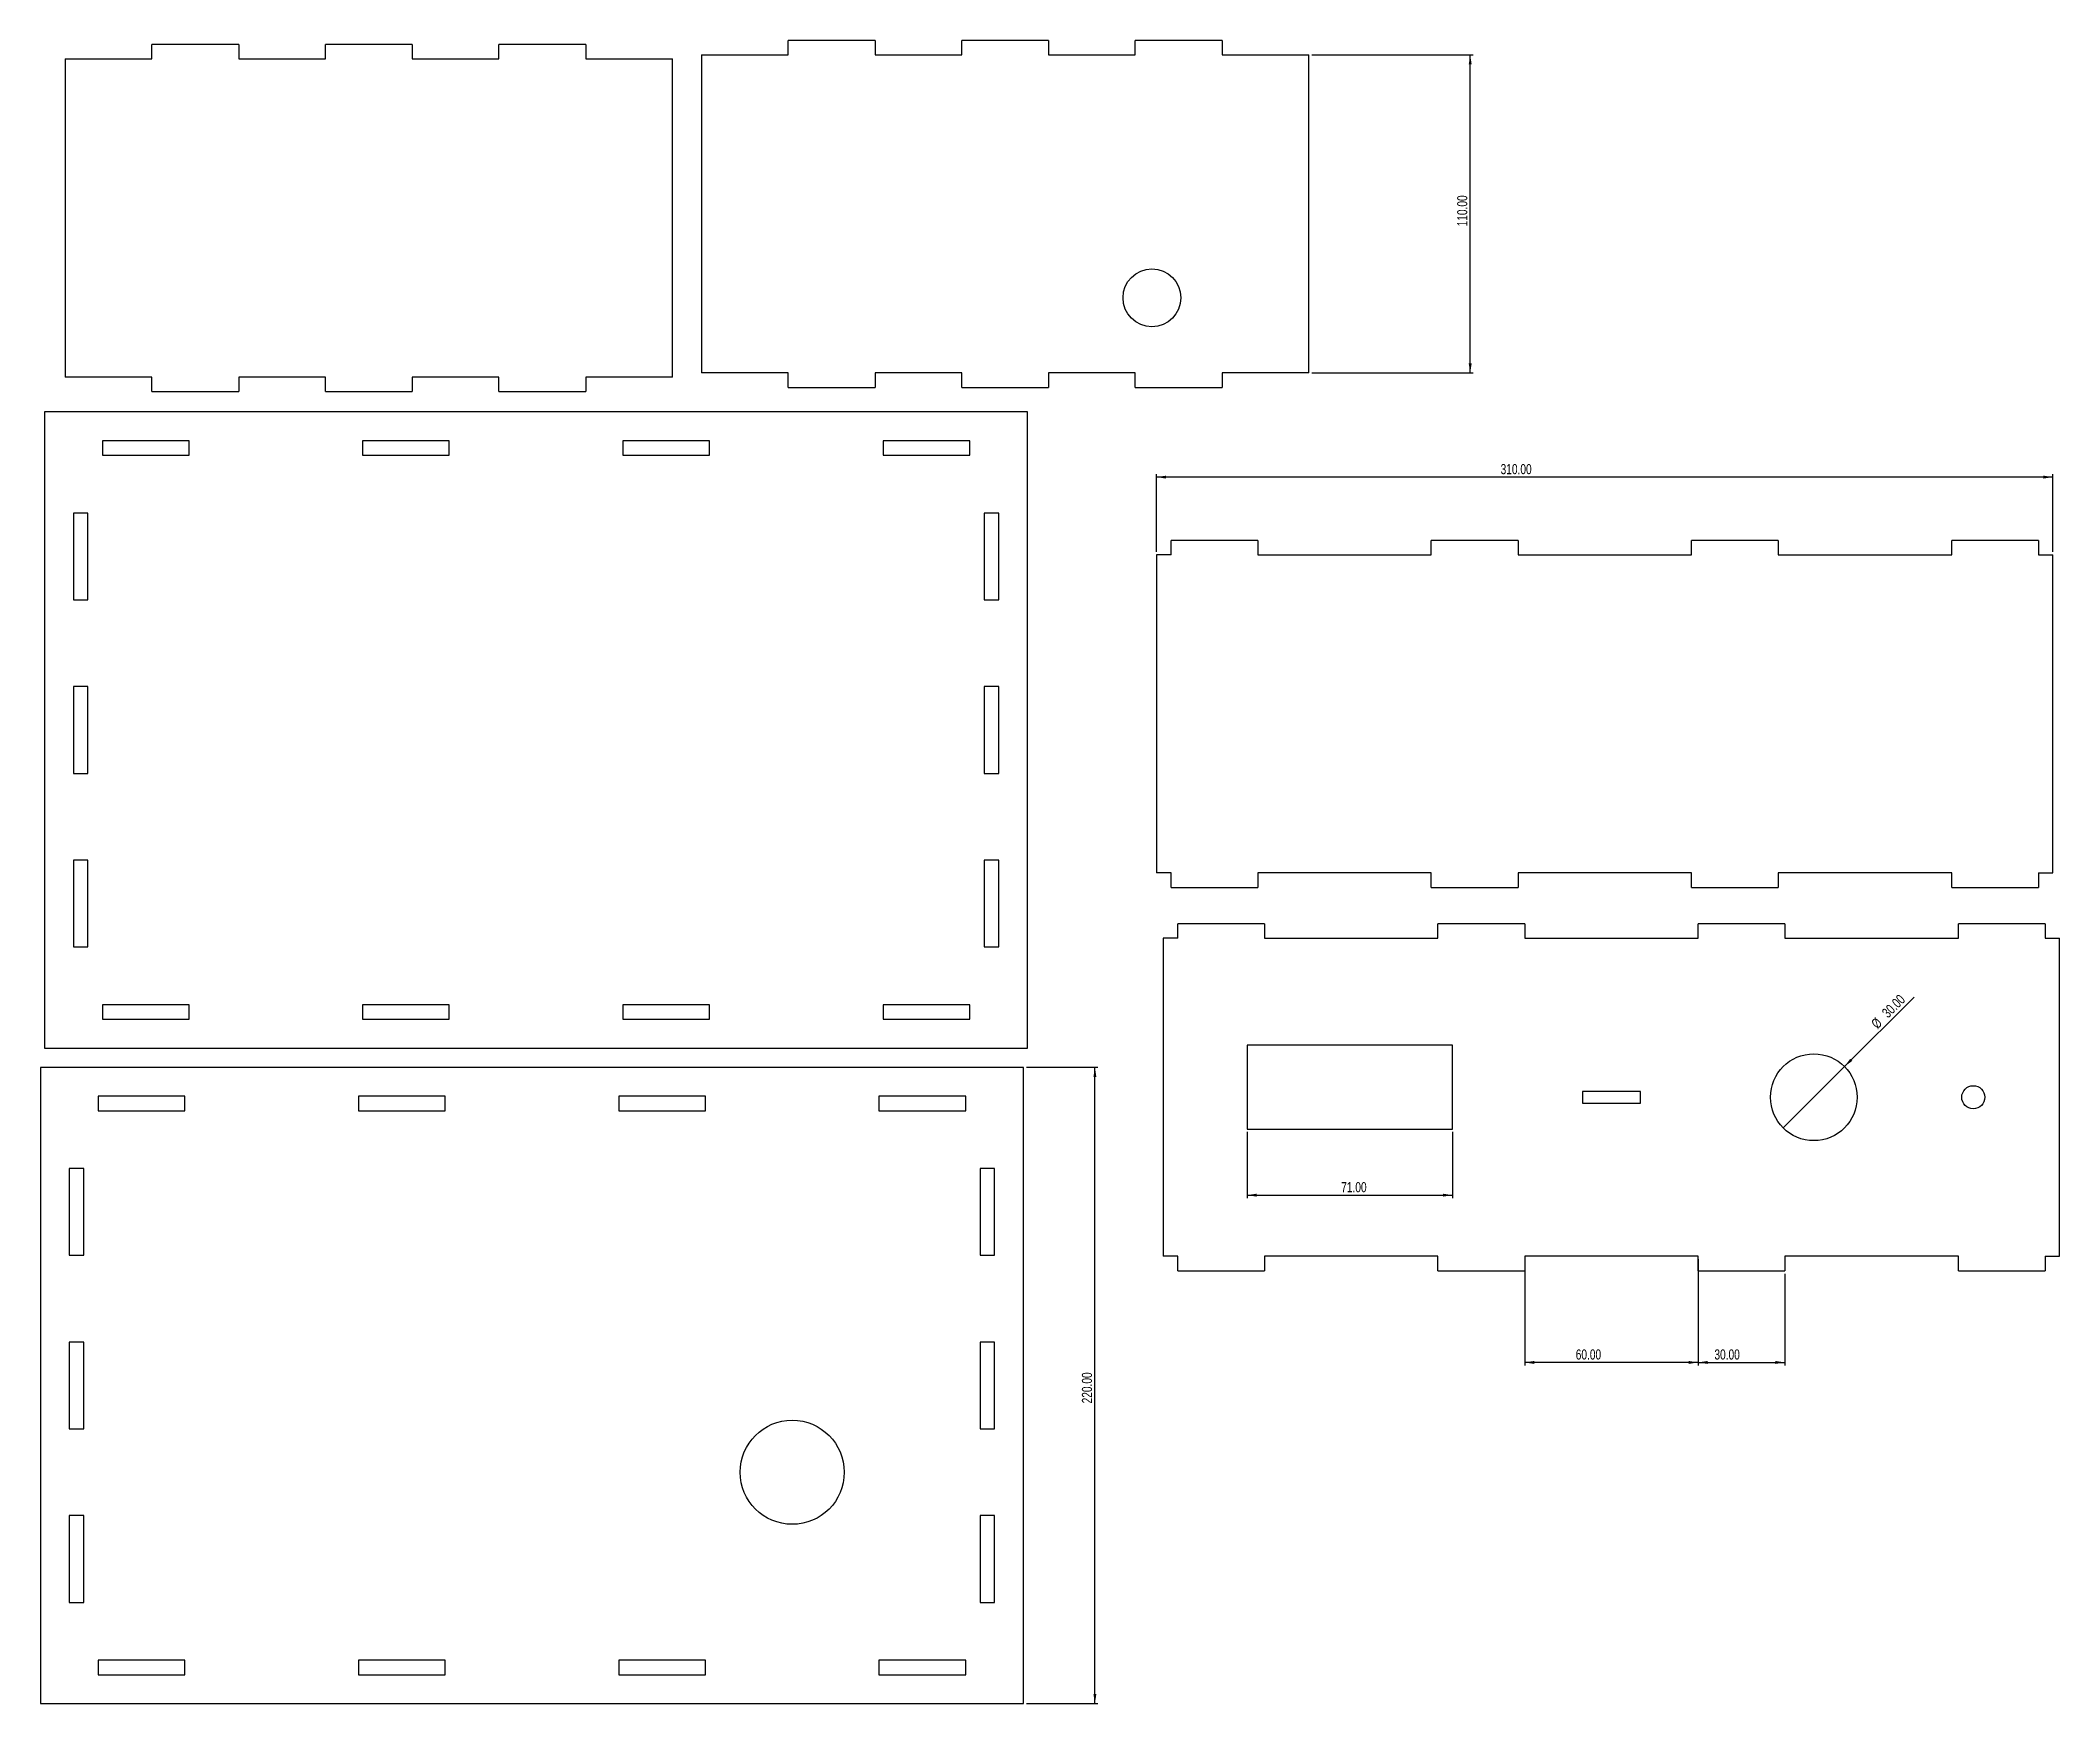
# Model space of a CAD drawing. Header units: millimetres. Extents: x 6 to 705, y 6 to 581.
import ezdxf

# ---------------------------------------------------------------- set-up
doc = ezdxf.new("R2010")
doc.units = ezdxf.units.MM
doc.layers.add('SLD-0', color=179, linetype='Continuous')
doc.styles.add('SLDTEXTSTYLE0', font='TXT', dxfattribs={"width": 0.75})
doc.dimstyles.new('SLDDIMSTYLE0', dxfattribs={"dimtxt": 3.5, "dimasz": 3.302, "dimexe": 0, "dimexo": 0.0625, "dimgap": 0.875, "dimtad": 1, "dimrnd": 1e-09, "dimzin": 4, "dimdsep": 46, "dimtxsty": 'SLDTEXTSTYLE0', "dimsah": 1, "dimcen": 0.09, "dimadec": 0, "dimazin": 1, "dimtfac": 1, "dimtofl": 0, "dimtmove": 0, "dimatfit": 3, "dimfxl": 1, "dimfrac": 2, "dimtolj": 1, "dimtzin": 12, "dimarcsym": 0})
doc.dimstyles.new('SLDDIMSTYLE1', dxfattribs={"dimtxt": 3.5, "dimasz": 3.302, "dimexe": 0, "dimexo": 0.0625, "dimgap": 0.875, "dimtad": 1, "dimrnd": 1e-09, "dimzin": 4, "dimdsep": 46, "dimtxsty": 'SLDTEXTSTYLE0', "dimblk1": 'NONE', "dimsah": 1, "dimcen": 0, "dimadec": 0, "dimazin": 1, "dimtfac": 1, "dimtmove": 0, "dimatfit": 3, "dimldrblk": 'NONE', "dimfxl": 1, "dimfrac": 2, "dimtolj": 1, "dimtzin": 12, "dimarcsym": 0})

# ---------------------------------------------------------------- blocks, each defined once
blk = doc.blocks.new('_D')
at = {"layer": 'SLD-0'}
for p, q in [((446.09, 575.96), (501.91, 575.96)), ((500.91, 465.96), (500.91, 575.96)), ((446.09, 465.96), (501.91, 465.96))]:
    blk.add_line(p, q, dxfattribs=at)
for points in [[(500.91, 575.96), (500.4, 572.66), (501.42, 572.66)], [(500.91, 465.96), (501.42, 469.26), (500.4, 469.26)]]:
    blk.add_solid(points, dxfattribs=at)
at = {"layer": 'SLD-0', "insert": (496.4, 516.65), "char_height": 3.5, "attachment_point": 1, "rotation": 90, "style": 'SLDTEXTSTYLE0'}
blk.add_mtext('110.00', dxfattribs=at)
blk = doc.blocks.new('_D_1')
at = {"layer": 'SLD-0'}
for p, q in [((347.44, 225.88), (372.13, 225.88)), ((371.13, 5.88), (371.13, 225.88)), ((347.44, 5.88), (372.13, 5.88))]:
    blk.add_line(p, q, dxfattribs=at)
for points in [[(371.13, 225.88), (370.62, 222.58), (371.63, 222.58)], [(371.13, 5.88), (371.63, 9.18), (370.62, 9.18)]]:
    blk.add_solid(points, dxfattribs=at)
at = {"layer": 'SLD-0', "insert": (366.62, 109.68), "char_height": 3.5, "attachment_point": 1, "rotation": 90, "style": 'SLDTEXTSTYLE0'}
blk.add_mtext('220.00', dxfattribs=at)
blk = doc.blocks.new('_D_2')
at = {"layer": 'SLD-0'}
for p, q in [((392.46, 404.09), (392.46, 430.96)), ((702.46, 429.96), (392.46, 429.96)), ((702.46, 404.09), (702.46, 430.96))]:
    blk.add_line(p, q, dxfattribs=at)
for points in [[(392.46, 429.96), (395.76, 429.45), (395.76, 430.46)], [(702.46, 429.96), (699.16, 430.46), (699.16, 429.45)]]:
    blk.add_solid(points, dxfattribs=at)
at = {"layer": 'SLD-0', "insert": (511.43, 434.47), "char_height": 3.5, "attachment_point": 1, "style": 'SLDTEXTSTYLE0'}
blk.add_mtext('310.00', dxfattribs=at)
blk = doc.blocks.new('_D_3')
at = {"layer": 'SLD-0'}
for p, q in [((423.75, 203.53), (423.75, 180.68)), ((494.75, 203.53), (494.75, 180.68)), ((423.75, 181.68), (494.75, 181.68))]:
    blk.add_line(p, q, dxfattribs=at)
for points in [[(423.75, 181.68), (427.05, 181.17), (427.05, 182.19)], [(494.75, 181.68), (491.45, 182.19), (491.45, 181.17)]]:
    blk.add_solid(points, dxfattribs=at)
at = {"layer": 'SLD-0', "insert": (456.3, 186.19), "char_height": 3.5, "attachment_point": 1, "style": 'SLDTEXTSTYLE0'}
blk.add_mtext('71.00', dxfattribs=at)
blk = doc.blocks.new('_D_4')
at = {"layer": 'SLD-0'}
for q in [(654.41, 250.19), (609.14, 204.93)]:
    blk.add_line((630.36, 226.14), q, dxfattribs=at)
blk.add_solid([(630.36, 226.14), (633.05, 228.12), (632.33, 228.83)], dxfattribs=at)
at = {"layer": 'SLD-0', "char_height": 3.5, "attachment_point": 1, "rotation": 45, "style": 'SLDTEXTSTYLE0'}
for s, insert in [('30.00', (642.95, 245.19)), ('%%c', (639.26, 241.42))]:
    blk.add_mtext(s, dxfattribs=dict(at, insert=insert))
blk = doc.blocks.new('_None')
blk = doc.blocks.new('_D_5')
at = {"layer": 'SLD-0'}
for p, q in [((579.75, 154.53), (579.75, 122.84)), ((609.75, 154.53), (609.75, 122.84)), ((579.75, 123.84), (609.75, 123.84))]:
    blk.add_line(p, q, dxfattribs=at)
for points in [[(579.75, 123.84), (583.05, 123.33), (583.05, 124.35)], [(609.75, 123.84), (606.45, 124.35), (606.45, 123.33)]]:
    blk.add_solid(points, dxfattribs=at)
at = {"layer": 'SLD-0', "insert": (585.37, 128.35), "char_height": 3.5, "attachment_point": 1, "style": 'SLDTEXTSTYLE0'}
blk.add_mtext('30.00', dxfattribs=at)
blk = doc.blocks.new('_D_6')
at = {"layer": 'SLD-0'}
for p, q in [((519.75, 159.53), (519.75, 122.84)), ((579.75, 159.53), (579.75, 122.84)), ((579.75, 123.84), (519.75, 123.84))]:
    blk.add_line(p, q, dxfattribs=at)
for points in [[(519.75, 123.84), (523.05, 123.33), (523.05, 124.35)], [(579.75, 123.84), (576.45, 124.35), (576.45, 123.33)]]:
    blk.add_solid(points, dxfattribs=at)
at = {"layer": 'SLD-0', "insert": (537.41, 128.35), "char_height": 3.5, "attachment_point": 1, "style": 'SLDTEXTSTYLE0'}
blk.add_mtext('60.00', dxfattribs=at)

msp = doc.modelspace()

# ---------------------------------------------------------------- linework, layer by layer
at = {"layer": 'SLD-0', "color": 179, "linetype": 'Continuous', "lineweight": 25}
for p, q in [((295.092, 580.959), (265.092, 580.959)), ((265.092, 575.959), (265.092, 580.959)), ((295.092, 580.959), (295.092, 575.959)), ((355.092, 580.959), (325.092, 580.959)), ((325.092, 575.959), (325.092, 580.959)), ((355.092, 580.959), (355.092, 575.959)), ((415.092, 580.959), (385.092, 580.959)), ((385.092, 575.959), (385.092, 580.959)), ((415.092, 580.959), (415.092, 575.959)), ((15.029, 574.548), (45.029, 574.548)), ((15.029, 574.548), (15.029, 464.548)), ((75.029, 579.548), (45.029, 579.548)), ((45.029, 574.548), (45.029, 579.548)), ((75.029, 579.548), (75.029, 574.548)), ((75.029, 574.548), (105.029, 574.548)), ((135.029, 579.548), (105.029, 579.548)), ((105.029, 574.548), (105.029, 579.548)), ((135.029, 579.548), (135.029, 574.548)), ((135.029, 574.548), (165.029, 574.548)), ((195.029, 579.548), (165.029, 579.548)), ((165.029, 574.548), (165.029, 579.548)), ((195.029, 579.548), (195.029, 574.548)), ((195.029, 574.548), (225.029, 574.548)), ((225.029, 464.548), (225.029, 574.548)), ((235.092, 575.959), (265.092, 575.959)), ((235.092, 575.959), (235.092, 465.959)), ((295.092, 575.959), (325.092, 575.959)), ((355.092, 575.959), (385.092, 575.959)), ((415.092, 575.959), (445.092, 575.959)), ((445.092, 465.959), (445.092, 575.959)), ((45.029, 464.548), (15.029, 464.548)), ((45.029, 459.548), (45.029, 464.548)), ((75.029, 464.548), (75.029, 459.548)), ((105.029, 464.548), (75.029, 464.548)), ((105.029, 459.548), (105.029, 464.548)), ((135.029, 464.548), (135.029, 459.548)), ((165.029, 464.548), (135.029, 464.548)), ((165.029, 459.548), (165.029, 464.548)), ((195.029, 464.548), (195.029, 459.548)), ((225.029, 464.548), (195.029, 464.548)), ((265.092, 465.959), (235.092, 465.959)), ((265.092, 460.959), (265.092, 465.959)), ((265.092, 460.959), (295.092, 460.959)), ((295.092, 465.959), (295.092, 460.959)), ((325.092, 465.959), (295.092, 465.959)), ((325.092, 460.959), (325.092, 465.959)), ((325.092, 460.959), (355.092, 460.959)), ((355.092, 465.959), (355.092, 460.959)), ((385.092, 465.959), (355.092, 465.959)), ((385.092, 460.959), (385.092, 465.959)), ((385.092, 460.959), (415.092, 460.959)), ((415.092, 465.959), (415.092, 460.959)), ((445.092, 465.959), (415.092, 465.959)), ((45.029, 459.548), (75.029, 459.548)), ((105.029, 459.548), (135.029, 459.548)), ((165.029, 459.548), (195.029, 459.548)), ((347.866, 452.526), (7.866, 452.526)), ((7.866, 452.526), (7.866, 232.526)), ((347.866, 232.526), (347.866, 452.526)), ((27.866, 442.526), (27.866, 437.526)), ((57.866, 442.526), (27.866, 442.526)), ((57.866, 437.526), (57.866, 442.526)), ((117.866, 442.526), (117.866, 437.526)), ((147.866, 442.526), (117.866, 442.526)), ((147.866, 437.526), (147.866, 442.526)), ((207.866, 442.526), (207.866, 437.526)), ((237.866, 442.526), (207.866, 442.526)), ((237.866, 437.526), (237.866, 442.526)), ((297.866, 442.526), (297.866, 437.526)), ((327.866, 442.526), (297.866, 442.526)), ((327.866, 437.526), (327.866, 442.526)), ((27.866, 437.526), (57.866, 437.526)), ((117.866, 437.526), (147.866, 437.526)), ((207.866, 437.526), (237.866, 437.526)), ((297.866, 437.526), (327.866, 437.526)), ((17.866, 417.526), (17.866, 387.526)), ((22.866, 417.526), (17.866, 417.526)), ((22.866, 387.526), (22.866, 417.526)), ((337.866, 417.526), (332.866, 417.526)), ((332.866, 417.526), (332.866, 387.526)), ((337.866, 387.526), (337.866, 417.526)), ((427.46, 408.09), (397.46, 408.09)), ((397.46, 403.09), (397.46, 408.09)), ((427.46, 408.09), (427.46, 403.09)), ((517.46, 408.09), (487.46, 408.09)), ((487.46, 403.09), (487.46, 408.09)), ((517.46, 408.09), (517.46, 403.09)), ((607.46, 408.09), (577.46, 408.09)), ((577.46, 403.09), (577.46, 408.09)), ((607.46, 408.09), (607.46, 403.09)), ((697.46, 408.09), (667.46, 408.09)), ((667.46, 403.09), (667.46, 408.09)), ((697.46, 408.09), (697.46, 403.09)), ((397.46, 403.09), (392.46, 403.09)), ((392.46, 403.09), (392.46, 293.09)), ((427.46, 403.09), (487.46, 403.09)), ((517.46, 403.09), (577.46, 403.09)), ((607.46, 403.09), (667.46, 403.09)), ((697.46, 403.09), (702.46, 403.09)), ((702.46, 293.09), (702.46, 403.09)), ((17.866, 387.526), (22.866, 387.526)), ((332.866, 387.526), (337.866, 387.526)), ((22.866, 357.526), (17.866, 357.526)), ((17.866, 357.526), (17.866, 327.526)), ((22.866, 327.526), (22.866, 357.526)), ((337.866, 357.526), (332.866, 357.526)), ((332.866, 357.526), (332.866, 327.526)), ((337.866, 327.526), (337.866, 357.526)), ((17.866, 327.526), (22.866, 327.526)), ((332.866, 327.526), (337.866, 327.526)), ((17.866, 297.526), (17.866, 267.526)), ((22.866, 297.526), (17.866, 297.526)), ((22.866, 267.526), (22.866, 297.526)), ((337.866, 297.526), (332.866, 297.526)), ((332.866, 297.526), (332.866, 267.526)), ((337.866, 267.526), (337.866, 297.526)), ((397.46, 293.09), (392.46, 293.09)), ((397.46, 288.09), (397.46, 293.09)), ((397.46, 288.09), (427.46, 288.09)), ((427.46, 293.09), (427.46, 288.09)), ((487.46, 293.09), (427.46, 293.09)), ((487.46, 288.09), (487.46, 293.09)), ((487.46, 288.09), (517.46, 288.09)), ((517.46, 293.09), (517.46, 288.09)), ((577.46, 293.09), (517.46, 293.09)), ((577.46, 288.09), (577.46, 293.09)), ((577.46, 288.09), (607.46, 288.09)), ((607.46, 293.09), (607.46, 288.09)), ((667.46, 293.09), (607.46, 293.09)), ((667.46, 288.09), (667.46, 293.09)), ((667.46, 288.09), (697.46, 288.09)), ((697.46, 293.09), (697.46, 288.09)), ((697.46, 293.09), (702.46, 293.09)), ((429.749, 275.534), (399.749, 275.534)), ((399.749, 270.534), (399.749, 275.534)), ((429.749, 275.534), (429.749, 270.534)), ((519.749, 275.534), (489.749, 275.534)), ((489.749, 270.534), (489.749, 275.534)), ((519.749, 275.534), (519.749, 270.534)), ((609.749, 275.534), (579.749, 275.534)), ((579.749, 270.534), (579.749, 275.534)), ((609.749, 275.534), (609.749, 270.534)), ((699.749, 275.534), (669.749, 275.534)), ((669.749, 270.534), (669.749, 275.534)), ((699.749, 275.534), (699.749, 270.534)), ((17.866, 267.526), (22.866, 267.526)), ((332.866, 267.526), (337.866, 267.526)), ((399.749, 270.534), (394.749, 270.534)), ((394.749, 270.534), (394.749, 160.534)), ((429.749, 270.534), (489.749, 270.534)), ((519.749, 270.534), (579.749, 270.534)), ((609.749, 270.534), (669.749, 270.534)), ((699.749, 270.534), (704.749, 270.534)), ((704.749, 160.534), (704.749, 270.534)), ((27.866, 247.526), (27.866, 242.526)), ((57.866, 247.526), (27.866, 247.526)), ((57.866, 242.526), (57.866, 247.526)), ((117.866, 247.526), (117.866, 242.526)), ((147.866, 247.526), (117.866, 247.526)), ((147.866, 242.526), (147.866, 247.526)), ((207.866, 247.526), (207.866, 242.526)), ((237.866, 247.526), (207.866, 247.526)), ((237.866, 242.526), (237.866, 247.526)), ((297.866, 247.526), (297.866, 242.526)), ((327.866, 247.526), (297.866, 247.526)), ((327.866, 242.526), (327.866, 247.526)), ((27.866, 242.526), (57.866, 242.526)), ((117.866, 242.526), (147.866, 242.526)), ((207.866, 242.526), (237.866, 242.526)), ((297.866, 242.526), (327.866, 242.526)), ((7.866, 232.526), (347.866, 232.526)), ((494.749, 233.534), (423.749, 233.534)), ((423.749, 233.534), (423.749, 204.534)), ((494.749, 204.534), (494.749, 233.534)), ((346.44, 225.877), (6.44, 225.877)), ((6.44, 225.877), (6.44, 5.877)), ((346.44, 5.877), (346.44, 225.877)), ((559.749, 217.534), (539.749, 217.534)), ((539.749, 217.534), (539.749, 213.534)), ((559.749, 213.534), (559.749, 217.534)), ((26.44, 215.877), (26.44, 210.877)), ((56.44, 215.877), (26.44, 215.877)), ((26.44, 210.877), (56.44, 210.877)), ((56.44, 210.877), (56.44, 215.877)), ((116.44, 215.877), (116.44, 210.877)), ((146.44, 215.877), (116.44, 215.877)), ((116.44, 210.877), (146.44, 210.877)), ((146.44, 210.877), (146.44, 215.877)), ((206.44, 215.877), (206.44, 210.877)), ((236.44, 215.877), (206.44, 215.877)), ((206.44, 210.877), (236.44, 210.877)), ((236.44, 210.877), (236.44, 215.877)), ((296.44, 215.877), (296.44, 210.877)), ((326.44, 215.877), (296.44, 215.877)), ((296.44, 210.877), (326.44, 210.877)), ((326.44, 210.877), (326.44, 215.877)), ((539.749, 213.534), (559.749, 213.534)), ((423.749, 204.534), (494.749, 204.534)), ((16.44, 190.877), (16.44, 160.877)), ((21.44, 190.877), (16.44, 190.877)), ((21.44, 160.877), (21.44, 190.877)), ((336.44, 190.877), (331.44, 190.877)), ((331.44, 190.877), (331.44, 160.877)), ((336.44, 160.877), (336.44, 190.877)), ((16.44, 160.877), (21.44, 160.877)), ((331.44, 160.877), (336.44, 160.877)), ((399.749, 160.534), (394.749, 160.534)), ((399.749, 155.534), (399.749, 160.534)), ((399.749, 155.534), (429.749, 155.534)), ((429.749, 160.534), (429.749, 155.534)), ((489.749, 160.534), (429.749, 160.534)), ((489.749, 155.534), (489.749, 160.534)), ((489.749, 155.534), (519.749, 155.534)), ((519.749, 160.534), (519.749, 155.534)), ((579.749, 160.534), (519.749, 160.534)), ((579.749, 155.534), (579.749, 160.534)), ((579.749, 155.534), (609.749, 155.534)), ((609.749, 160.534), (609.749, 155.534)), ((669.749, 160.534), (609.749, 160.534)), ((669.749, 155.534), (669.749, 160.534)), ((669.749, 155.534), (699.749, 155.534)), ((699.749, 160.534), (699.749, 155.534)), ((699.749, 160.534), (704.749, 160.534)), ((21.44, 130.877), (16.44, 130.877)), ((16.44, 130.877), (16.44, 100.877)), ((21.44, 100.877), (21.44, 130.877)), ((336.44, 130.877), (331.44, 130.877)), ((331.44, 130.877), (331.44, 100.877)), ((336.44, 100.877), (336.44, 130.877)), ((16.44, 100.877), (21.44, 100.877)), ((331.44, 100.877), (336.44, 100.877)), ((16.44, 70.877), (16.44, 40.877)), ((21.44, 70.877), (16.44, 70.877)), ((21.44, 40.877), (21.44, 70.877)), ((336.44, 70.877), (331.44, 70.877)), ((331.44, 70.877), (331.44, 40.877)), ((336.44, 40.877), (336.44, 70.877)), ((16.44, 40.877), (21.44, 40.877)), ((331.44, 40.877), (336.44, 40.877)), ((26.44, 20.877), (26.44, 15.877)), ((56.44, 20.877), (26.44, 20.877)), ((26.44, 15.877), (56.44, 15.877)), ((56.44, 15.877), (56.44, 20.877)), ((116.44, 20.877), (116.44, 15.877)), ((146.44, 20.877), (116.44, 20.877)), ((116.44, 15.877), (146.44, 15.877)), ((146.44, 15.877), (146.44, 20.877)), ((206.44, 20.877), (206.44, 15.877)), ((236.44, 20.877), (206.44, 20.877)), ((206.44, 15.877), (236.44, 15.877)), ((236.44, 15.877), (236.44, 20.877)), ((296.44, 20.877), (296.44, 15.877)), ((326.44, 20.877), (296.44, 20.877)), ((296.44, 15.877), (326.44, 15.877)), ((326.44, 15.877), (326.44, 20.877)), ((6.44, 5.877), (346.44, 5.877))]:
    msp.add_line(p, q, dxfattribs=at)
for centre, radius in [((390.849, 491.955), 10), ((619.749, 215.534), 15), ((674.908, 215.534), 4), ((266.44, 85.877), 18)]:
    msp.add_circle(centre, radius, dxfattribs=at)

# ---------------------------------------------------------------- dimensions: what is measured, and where the dimension line sits
at = {"layer": 'SLD-0'}
for base, p1, p2, picture, middle in [((500.908, 575.959), (445.092, 465.959), (445.092, 575.959), '_D', (500.908, 523.764)), ((371.127, 225.877), (346.44, 5.877), (346.44, 225.877), '_D_1', (371.127, 116.788))]:
    dim = msp.add_linear_dim(base=base, p1=p1, p2=p2, angle=90, dimstyle='SLDDIMSTYLE0', dxfattribs=at)
    dim.commit()
    dim.dimension.update_dxf_attribs({"geometry": picture, "text_midpoint": middle, "dimtype": 160})
for base, p1, p2, picture, middle in [((392.46, 429.955), (702.46, 403.09), (392.46, 403.09), '_D_2', (518.541, 429.955)), ((494.749, 181.678), (423.749, 204.534), (494.749, 204.534), '_D_3', (462.115, 181.678)), ((519.749, 123.841), (579.749, 160.534), (519.749, 160.534), '_D_6', (543.228, 123.841)), ((609.749, 123.841), (579.749, 155.534), (609.749, 155.534), '_D_5', (591.19, 123.841))]:
    dim = msp.add_linear_dim(base=base, p1=p1, p2=p2, dimstyle='SLDDIMSTYLE0', dxfattribs=at)
    dim.commit()
    dim.dimension.update_dxf_attribs({"geometry": picture, "text_midpoint": middle, "dimtype": 160})
dim = msp.add_diameter_dim_2p(p1=(609.142, 204.928), p2=(630.355, 226.141), dimstyle='SLDDIMSTYLE1', dxfattribs=at)
dim.commit()
dim.dimension.update_dxf_attribs({"geometry": '_D_4', "text_midpoint": (648.495, 244.28), "dimtype": 163})

doc.saveas('drawing.dxf')
